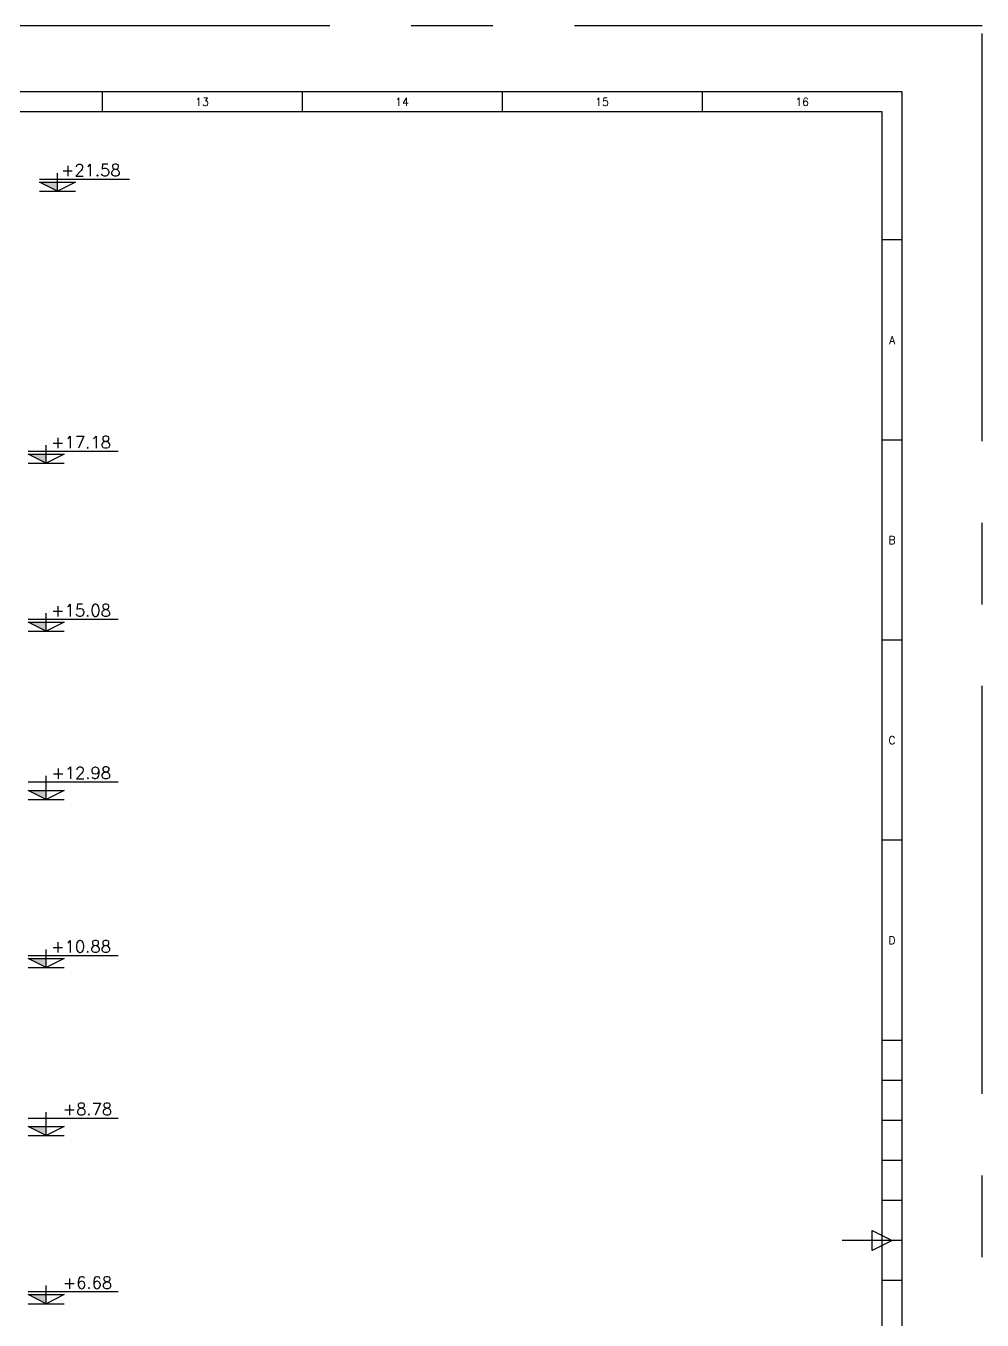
# Model space of a CAD drawing. Extents: x 0 to 9506, y 0 to 789.
# Drawn here: x 9448.34 to 9460.29, y 772.58 to 788.75 of the extents above; entities that cross this region are included whole.
import ezdxf
from ezdxf.enums import TextEntityAlignment as Align

# ---------------------------------------------------------------- set-up
doc = ezdxf.new("R2010")
doc.units = 0
doc.header["$LTSCALE"] = 3
doc.header["$MEASUREMENT"] = 0
doc.linetypes.add('CENTER', pattern=[2, 1.25, -0.25, 0.25, -0.25])
for name, color, linetype in [('1HATCH1', 20, 'CONTINUOUS'), ('1SIGN', 2, 'CONTINUOUS'), ('1TEXT1', 2, 'CONTINUOUS'), ('DIM', 7, 'CONTINUOUS'), ('KD', 3, 'CONTINUOUS')]:
    doc.layers.add(name, color=color, linetype=linetype)
doc.styles.add('ROMANS', font='ROMANS.shx', dxfattribs={"width": 0.8})
doc.styles.get("Standard").update_dxf_attribs({"font": 'romans.shx'})
doc.styles.add('TX', font='TXT.shx')

# ---------------------------------------------------------------- blocks, each defined once
blk = doc.blocks.new('KL')
at = {"layer": '1HATCH1', "linetype": 'Continuous'}
blk.add_hatch(color=256, dxfattribs=at).paths.add_polyline_path([(713174.877, -5904384.19), (713174.577, -5904384.19), (713174.577, -5904384.34)])
blk.add_hatch(color=256, dxfattribs=at).paths.add_polyline_path([(713174.877, -5904384.19), (713174.577, -5904384.19), (713174.577, -5904384.34)])
at = {"layer": '1SIGN', "linetype": 'Continuous'}
for p, q in [((713174.877, -5904384.14, 0), (713173.377, -5904384.14, 0)), ((713174.877, -5904384.14, 0), (713173.377, -5904384.14, 0)), ((713174.577, -5904384.34, 0), (713174.577, -5904384.04, 0)), ((713174.577, -5904384.34, 0), (713174.577, -5904384.04, 0)), ((713174.877, -5904384.34, 0), (713174.277, -5904384.34, 0)), ((713174.877, -5904384.34, 0), (713174.277, -5904384.34, 0))]:
    blk.add_line(p, q, dxfattribs=at)
at = {"layer": '1SIGN', "linetype": 'Continuous', "elevation": 0}
blk.add_lwpolyline([(713174.277, -5904384.19), (713174.577, -5904384.34), (713174.877, -5904384.19), (713174.277, -5904384.19)], dxfattribs=at)
blk.add_lwpolyline([(713174.277, -5904384.19), (713174.577, -5904384.34), (713174.877, -5904384.19), (713174.277, -5904384.19)], dxfattribs=at)
blk = doc.blocks.new('KD')
at = {"layer": 'KD', "color": 3}
for p, q in [((58.871, -1.214), (0, -1.214)), ((58.871, -42.424), (58.871, -1.214))]:
    blk.add_line(p, q, dxfattribs=at)
at = {"layer": 'KD', "color": 6}
for p, q in [((44.154, -1.214), (44.154, -1.582)), ((47.833, -1.214), (47.833, -1.582)), ((51.513, -1.214), (51.513, -1.582)), ((55.192, -1.214), (55.192, -1.582)), ((58.871, -3.937), (58.503, -3.937)), ((58.871, -7.616), (58.503, -7.616)), ((58.871, -11.296), (58.503, -11.296)), ((58.871, -14.975), (58.503, -14.975)), ((58.871, -18.655), (58.503, -18.655)), ((58.871, -26.014), (58.871, -18.655)), ((58.871, -19.391), (58.503, -19.391)), ((58.871, -20.127), (58.503, -20.127)), ((58.871, -20.863), (58.503, -20.863)), ((58.871, -21.598), (58.503, -21.598)), ((58.871, -22.334), (57.768, -22.334)), ((58.871, -22.334), (58.244, -22.334)), ((58.871, -23.07), (58.503, -23.07))]:
    blk.add_line(p, q, dxfattribs=at)
at = {"layer": 'KD', "color": 5}
for p, q in [((58.503, -1.582), (0.368, -1.582)), ((58.503, -42.056), (58.503, -1.582))]:
    blk.add_line(p, q, dxfattribs=at)
at = {"layer": 'KD', "color": 8, "linetype": 'CENTER', "ltscale": 2}
blk.add_lwpolyline([(-1.472, -43.638), (60.343, -43.638), (60.343, 0), (-1.472, 0)], close=True, dxfattribs=at)
at = {"layer": 'KD', "color": 6}
blk.add_lwpolyline([(58.32, -22.15), (58.687, -22.334), (58.32, -22.518)], close=True, dxfattribs=at)
at = {"layer": 'DIM'}
for tag, p in [('--', (55.888, -41.627)), ('--', (56.775, -41.661)), ('1:', (57.553, -41.661))]:
    blk.add_attdef(tag, p, '', height=0.147, dxfattribs=at)
at = {"layer": 'KD', "color": 6, "style": 'TX'}
for s, height, p in [('13', 0.1472, (45.993, -1.398)), ('14', 0.1472, (49.673, -1.398)), ('15', 0.1472, (53.352, -1.398)), ('16', 0.1472, (57.032, -1.398)), ('A', 0.147, (58.687, -5.777)), ('B', 0.147, (58.687, -9.456)), ('C', 0.147, (58.687, -13.136)), ('D', 0.147, (58.687, -16.815))]:
    blk.add_text(s, height=height, dxfattribs=at).set_placement(p, align=Align.MIDDLE)

msp = doc.modelspace()

# ---------------------------------------------------------------- hatches: boundary and pattern name
at = {"layer": '1HATCH1', "linetype": 'Continuous'}
for points in [[(9448.3687, 779.1998), (9448.5937, 779.1998), (9448.5937, 779.0873)], [(9448.3687, 779.1998), (9448.5937, 779.1998), (9448.5937, 779.0873)], [(9448.3687, 774.9998), (9448.5937, 774.9998), (9448.5937, 774.8873)], [(9448.3687, 774.9998), (9448.5937, 774.9998), (9448.5937, 774.8873)]]:
    msp.add_hatch(color=256, dxfattribs=at).paths.add_polyline_path(points)

# ---------------------------------------------------------------- linework, layer by layer
at = {"layer": '1SIGN', "linetype": 'Continuous'}
for p, q in [((9448.3687, 779.3063), (9449.4937, 779.3063)), ((9448.3687, 779.3063), (9449.4937, 779.3063)), ((9448.5937, 779.0873), (9448.5937, 779.3813)), ((9448.5937, 779.0873), (9448.5937, 779.3813)), ((9448.3687, 779.0873), (9448.8187, 779.0873)), ((9448.3687, 779.0873), (9448.8187, 779.0873)), ((9448.5937, 774.8873), (9448.5937, 775.1813)), ((9448.5937, 774.8873), (9448.5937, 775.1813)), ((9448.3687, 775.1063), (9449.4937, 775.1063)), ((9448.3687, 775.1063), (9449.4937, 775.1063)), ((9448.3687, 774.8873), (9448.8187, 774.8873)), ((9448.3687, 774.8873), (9448.8187, 774.8873))]:
    msp.add_line(p, q, dxfattribs=at)
for points in [[(9448.8187, 779.1998), (9448.5937, 779.0873), (9448.3687, 779.1998), (9448.8187, 779.1998)], [(9448.8187, 779.1998), (9448.5937, 779.0873), (9448.3687, 779.1998), (9448.8187, 779.1998)], [(9448.8187, 774.9998), (9448.5937, 774.8873), (9448.3687, 774.9998), (9448.8187, 774.9998)], [(9448.8187, 774.9998), (9448.5937, 774.8873), (9448.3687, 774.9998), (9448.8187, 774.9998)]]:
    msp.add_lwpolyline(points, dxfattribs=at)

# ---------------------------------------------------------------- block references
at = {"layer": 'DIM'}
for name, p, xscale, yscale, zscale in [('KD', (9419.2905, 788.7518), 0.6794467363194333, 0.6794467363194333, 0.6794467363194333), ('KL', (544329.6668, 4429074.9425, 0), -0.75, 0.75, 0.75), ('KL', (544329.5267, 4429071.5425, 0), -0.75, 0.75, 0.75), ('KL', (544329.5267, 4429069.4425, 0), -0.75, 0.75, 0.75), ('KL', (544329.5267, 4429065.2425, 0), -0.75, 0.75, 0.75), ('KL', (544329.5267, 4429061.0425, 0), -0.75, 0.75, 0.75)]:
    msp.add_blockref(name, p, dxfattribs=dict(at, xscale=xscale, yscale=yscale, zscale=zscale))

# ---------------------------------------------------------------- texts
at = {"layer": '1TEXT1', "style": 'ROMANS'}
for s, p in [('+21.58', (9448.7779, 786.8748, 0)), ('+17.18', (9448.6564, 783.4748, 0)), ('+15.08', (9448.6564, 781.3748, 0)), ('+12.98', (9448.658, 779.3438, 0)), ('+10.88', (9448.6564, 777.1748, 0)), ('+8.78', (9448.8008, 775.1438, 0)), ('+6.68', (9448.8008, 772.9748, 0))]:
    msp.add_text(s, height=0.15, dxfattribs=at).set_placement(p)

doc.saveas('drawing.dxf')
